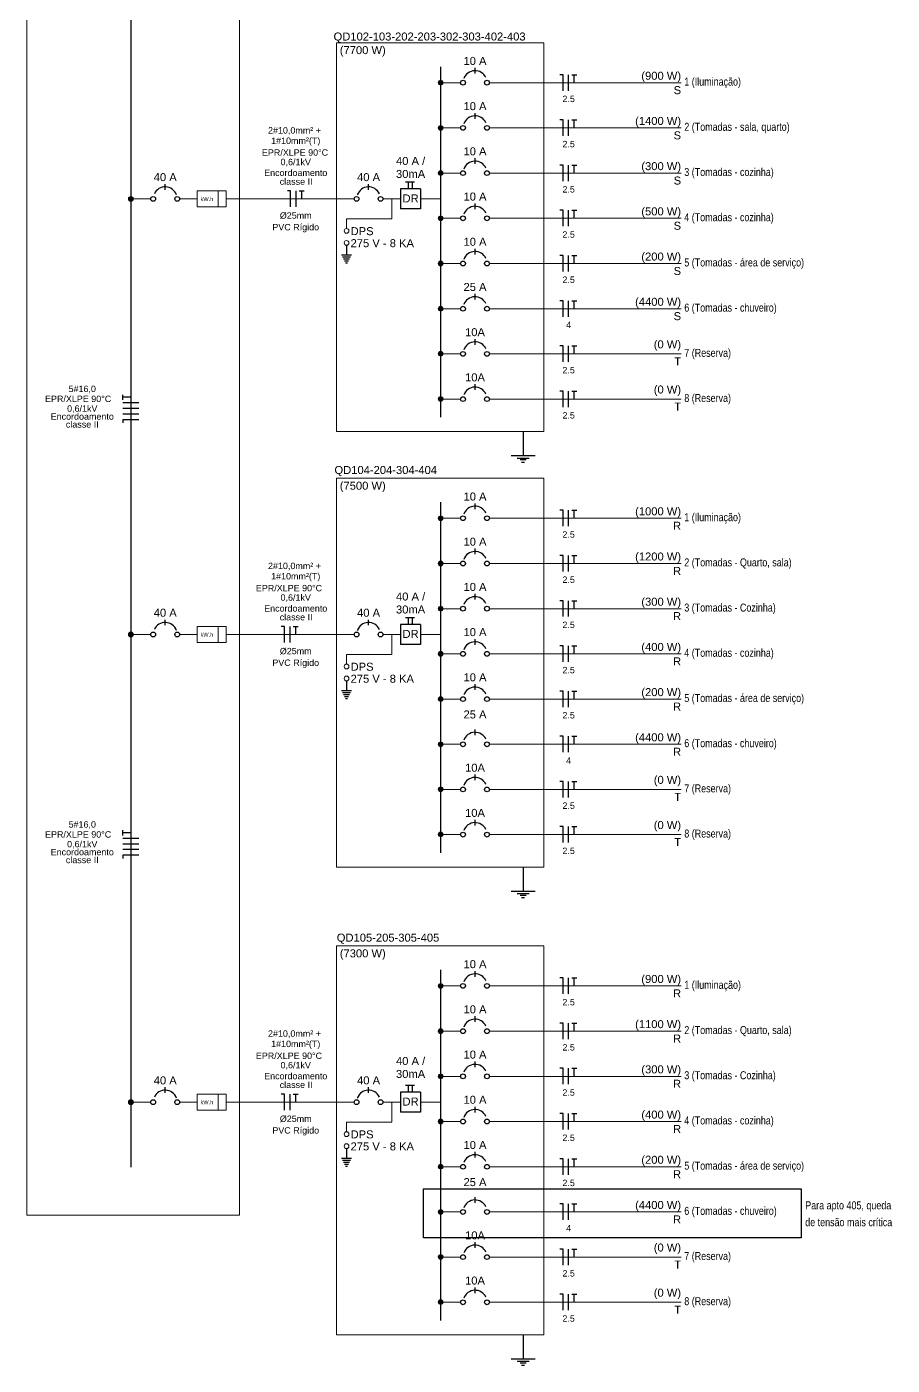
# Model space of a CAD drawing. Header units: inches. Extents: x -3 to 923, y -103 to 154.
# Drawn here: x 140.08 to 151.53, y 50.56 to 68.27 of the extents above; entities that cross this region are included whole.
import ezdxf
from ezdxf.enums import TextEntityAlignment as Align

# ---------------------------------------------------------------- set-up
doc = ezdxf.new("R2010")
doc.units = ezdxf.units.IN
doc.header["$LTSCALE"] = 10
doc.header["$MEASUREMENT"] = 0
doc.linetypes.add('HIDDEN', pattern=[0.375, 0.25, -0.125])
for name, color, linetype, lineweight in [('DI-Barramento', 8, 'Continuous', 30), ('DI-Disjuntor', 8, 'Continuous', 30), ('DI-Fios', 3, 'Continuous', 30), ('DI-Linhas do diagrama', 8, 'Continuous', 20), ('DI-Pontilhado', 8, 'Continuous', 20), ('DI-Textos do diagrama', 2, 'Continuous', 20), ('DI-Título do quadro', 2, 'Continuous', 30)]:
    doc.layers.add(name, color=color, linetype=linetype, lineweight=lineweight)
doc.styles.add('Arial', font='arial.ttf')
doc.linetypes.add('ZIGZAG', pattern='A,0.0001,-0.2,[131,ltypeshp.shx,S=0.2,R=0,X=-0.2,Y=0],-0.4,[131,ltypeshp.shx,S=0.2,R=180,X=0.2,Y=0],-0.2', length=0.8001)

msp = doc.modelspace()

# ---------------------------------------------------------------- linework, layer by layer
at = {"linetype": 'ZIGZAG'}
msp.add_lwpolyline([(145.3333, 52.8912), (150.3292, 52.8912), (150.3292, 52.2409), (145.3333, 52.2409)], close=True, dxfattribs=at)
at = {"layer": 'DI-Barramento', "linetype": 'Continuous'}
for p, q in [((141.4585, 76.3195), (141.4585, 53.1789)), ((145.5582, 67.7431), (145.5582, 63.1031)), ((145.5582, 61.9779), (145.5582, 57.3379)), ((145.5582, 55.7879), (145.5582, 51.1478))]:
    msp.add_line(p, q, dxfattribs=at)
at = {"layer": 'DI-Disjuntor', "color": 1, "linetype": 'Continuous'}
for p, q in [((146.0136, 67.6531), (146.0136, 67.7271)), ((146.0136, 67.0546), (146.0136, 67.1291)), ((146.0136, 66.4566), (146.0136, 66.5306)), ((141.9139, 66.1151), (141.9139, 66.1891)), ((144.6051, 66.1151), (144.6051, 66.1891)), ((146.0136, 65.8581), (146.0136, 65.9321)), ((146.0136, 65.2596), (146.0136, 65.3341)), ((146.0136, 64.6616), (146.0136, 64.7356)), ((146.0136, 64.0631), (146.0136, 64.1376)), ((146.0136, 63.4651), (146.0136, 63.5396)), ((146.0136, 61.8879), (146.0136, 61.9619)), ((146.0136, 61.2899), (146.0136, 61.3639)), ((146.0136, 60.6914), (146.0136, 60.7654)), ((141.9139, 60.3499), (141.9139, 60.4239)), ((144.6051, 60.3499), (144.6051, 60.4239)), ((146.0136, 60.0929), (146.0136, 60.1669)), ((146.0136, 59.4949), (146.0136, 59.5689)), ((146.0136, 58.8964), (146.0136, 58.9704)), ((146.0136, 58.2984), (146.0136, 58.3729)), ((146.0136, 57.7004), (146.0136, 57.7749)), ((146.0136, 55.6979), (146.0136, 55.7719)), ((146.0136, 55.0999), (146.0136, 55.1739)), ((146.0136, 54.5014), (146.0136, 54.5754)), ((141.9139, 54.1599), (141.9139, 54.2339)), ((144.6051, 54.1599), (144.6051, 54.2339)), ((146.0136, 53.9029), (146.0136, 53.9769)), ((146.0136, 53.3049), (146.0136, 53.3789)), ((146.0136, 52.7064), (146.0136, 52.7804)), ((146.0136, 52.1084), (146.0136, 52.1829)), ((146.0136, 51.5104), (146.0136, 51.5849))]:
    msp.add_line(p, q, dxfattribs=at)
at = {"layer": 'DI-Disjuntor', "linetype": 'Continuous'}
for p, q in [((145.0287, 66.1256), (145.0287, 65.8606)), ((145.2935, 66.1256), (145.0287, 66.1256)), ((145.0949, 66.2181), (145.2141, 66.2181)), ((145.1346, 66.1256), (145.1346, 66.2181)), ((145.1876, 66.1256), (145.1876, 66.2181)), ((145.2935, 66.1256), (145.2935, 65.8606)), ((145.2935, 65.8606), (145.0287, 65.8606)), ((145.0949, 60.4529), (145.2141, 60.4529)), ((145.1346, 60.3604), (145.1346, 60.4529)), ((145.1876, 60.3604), (145.1876, 60.4529)), ((145.0287, 60.3604), (145.0287, 60.0959)), ((145.2935, 60.3604), (145.0287, 60.3604)), ((145.2935, 60.3604), (145.2935, 60.0959)), ((145.2935, 60.0959), (145.0287, 60.0959)), ((145.0949, 54.2629), (145.2141, 54.2629)), ((145.1346, 54.1704), (145.1346, 54.2629)), ((145.1876, 54.1704), (145.1876, 54.2629)), ((145.0287, 54.1704), (145.0287, 53.9059)), ((145.2935, 54.1704), (145.0287, 54.1704)), ((145.2935, 54.1704), (145.2935, 53.9059)), ((145.2935, 53.9059), (145.0287, 53.9059))]:
    msp.add_line(p, q, dxfattribs=at)
for centre in [(145.8548, 67.5316), (146.1725, 67.5316), (145.8548, 66.9331), (146.1725, 66.9331), (145.8548, 66.3346), (146.1725, 66.3346), (141.755, 65.9931), (142.0727, 65.9931), (144.4463, 65.9931), (144.764, 65.9931), (145.8548, 65.7366), (146.1725, 65.7366), (145.8548, 65.1381), (146.1725, 65.1381), (145.8548, 64.5396), (146.1725, 64.5396), (145.8548, 63.9416), (146.1725, 63.9416), (145.8548, 63.3436), (146.1725, 63.3436), (145.8548, 61.7664), (146.1725, 61.7664), (145.8548, 61.1679), (146.1725, 61.1679), (145.8548, 60.5694), (146.1725, 60.5694), (141.755, 60.2279), (142.0727, 60.2279), (144.4463, 60.2279), (144.764, 60.2279), (145.8548, 59.9714), (146.1725, 59.9714), (145.8548, 59.3729), (146.1725, 59.3729), (145.8548, 58.7744), (146.1725, 58.7744), (145.8548, 58.1769), (146.1725, 58.1769), (145.8548, 57.5789), (146.1725, 57.5789), (145.8548, 55.5764), (146.1725, 55.5764), (145.8548, 54.9779), (146.1725, 54.9779), (145.8548, 54.3794), (146.1725, 54.3794), (141.755, 54.0379), (142.0727, 54.0379), (144.4463, 54.0379), (144.764, 54.0379), (145.8548, 53.7814), (146.1725, 53.7814), (145.8548, 53.1829), (146.1725, 53.1829), (145.8548, 52.5844), (146.1725, 52.5844), (145.8548, 51.9869), (146.1725, 51.9869), (145.8548, 51.3889), (146.1725, 51.3889)]:
    msp.add_circle(centre, 0.0318, dxfattribs=at)
for centre, start, end in [((146.0136, 67.5316), 25, 160), ((146.0136, 66.9331), 25, 160), ((146.0136, 66.3346), 25, 160), ((141.9139, 65.9931), 20, 155), ((144.6051, 65.9931), 25, 160), ((146.0136, 65.7366), 25, 160), ((146.0136, 65.1381), 25, 160), ((146.0136, 64.5396), 25, 160), ((146.0136, 63.9416), 25, 160), ((146.0136, 63.3436), 25, 160), ((146.0136, 61.7664), 25, 160), ((146.0136, 61.1679), 25, 160), ((146.0136, 60.5694), 25, 160), ((141.9139, 60.2279), 20, 155), ((144.6051, 60.2279), 25, 160), ((146.0136, 59.9714), 25, 160), ((146.0136, 59.3729), 25, 160), ((146.0136, 58.7744), 25, 160), ((146.0136, 58.1769), 25, 160), ((146.0136, 57.5789), 25, 160), ((146.0136, 55.5764), 25, 160), ((146.0136, 54.9779), 25, 160), ((146.0136, 54.3794), 25, 160), ((141.9139, 54.0379), 20, 155), ((144.6051, 54.0379), 25, 160), ((146.0136, 53.7814), 25, 160), ((146.0136, 53.1829), 25, 160), ((146.0136, 52.5844), 25, 160), ((146.0136, 51.9869), 25, 160), ((146.0136, 51.3889), 25, 160)]:
    msp.add_arc(centre, 0.1588, start, end, dxfattribs=at)
at = {"layer": 'DI-Fios', "color": 4, "linetype": 'Continuous'}
for p, q in [((147.1785, 67.6371), (147.1361, 67.6371)), ((147.1785, 67.4256), (147.1785, 67.6371)), ((147.1785, 67.0391), (147.1361, 67.0391)), ((147.1785, 66.8271), (147.1785, 67.0391)), ((147.1785, 66.4406), (147.1361, 66.4406)), ((147.1785, 66.2286), (147.1785, 66.4406)), ((143.5725, 66.0991), (143.5302, 66.0991)), ((143.5725, 65.8871), (143.5725, 66.0991)), ((147.1785, 65.8421), (147.1361, 65.8421)), ((147.1785, 65.6306), (147.1785, 65.8421)), ((147.1785, 65.2441), (147.1361, 65.2441)), ((147.1785, 65.0321), (147.1785, 65.2441)), ((147.1785, 64.6456), (147.1361, 64.6456)), ((147.1785, 64.4336), (147.1785, 64.6456)), ((147.1785, 64.0476), (147.1361, 64.0476)), ((147.1785, 63.8356), (147.1785, 64.0476)), ((147.1785, 63.4496), (147.1361, 63.4496)), ((147.1785, 63.2376), (147.1785, 63.4496)), ((147.1785, 61.8719), (147.1361, 61.8719)), ((147.1785, 61.6604), (147.1785, 61.8719)), ((147.1785, 61.2739), (147.1361, 61.2739)), ((147.1785, 61.0619), (147.1785, 61.2739)), ((147.1785, 60.6754), (147.1361, 60.6754)), ((147.1785, 60.4639), (147.1785, 60.6754)), ((143.4925, 60.3339), (143.4501, 60.3339)), ((143.4925, 60.1219), (143.4925, 60.3339)), ((147.1785, 60.0769), (147.1361, 60.0769)), ((147.1785, 59.8654), (147.1785, 60.0769)), ((147.1785, 59.4789), (147.1361, 59.4789)), ((147.1785, 59.2669), (147.1785, 59.4789)), ((147.1785, 58.8804), (147.1361, 58.8804)), ((147.1785, 58.6689), (147.1785, 58.8804)), ((147.1785, 58.2829), (147.1361, 58.2829)), ((147.1785, 58.0709), (147.1785, 58.2829)), ((147.1785, 57.6849), (147.1361, 57.6849)), ((147.1785, 57.4729), (147.1785, 57.6849)), ((147.1785, 55.6819), (147.1361, 55.6819)), ((147.1785, 55.4704), (147.1785, 55.6819)), ((147.1785, 55.0839), (147.1361, 55.0839)), ((147.1785, 54.8719), (147.1785, 55.0839)), ((147.1785, 54.4854), (147.1361, 54.4854)), ((147.1785, 54.2739), (147.1785, 54.4854)), ((143.4925, 54.1439), (143.4501, 54.1439)), ((143.4925, 53.9319), (143.4925, 54.1439)), ((147.1785, 53.8869), (147.1361, 53.8869)), ((147.1785, 53.6754), (147.1785, 53.8869)), ((147.1785, 53.2889), (147.1361, 53.2889)), ((147.1785, 53.0769), (147.1785, 53.2889)), ((147.1785, 52.6904), (147.1361, 52.6904)), ((147.1785, 52.4789), (147.1785, 52.6904)), ((147.1785, 52.0929), (147.1361, 52.0929)), ((147.1785, 51.8809), (147.1785, 52.0929)), ((147.1785, 51.4949), (147.1361, 51.4949)), ((147.1785, 51.2829), (147.1785, 51.4949))]:
    msp.add_line(p, q, dxfattribs=at)
at = {"layer": 'DI-Fios', "color": 1, "linetype": 'Continuous'}
for p, q in [((147.2526, 67.4256), (147.2526, 67.6371)), ((147.2526, 66.8271), (147.2526, 67.0391)), ((147.2526, 66.2286), (147.2526, 66.4406)), ((143.6467, 65.8871), (143.6467, 66.0991)), ((147.2526, 65.6306), (147.2526, 65.8421)), ((147.2526, 65.0321), (147.2526, 65.2441)), ((147.2526, 64.4336), (147.2526, 64.6456)), ((147.2526, 63.8356), (147.2526, 64.0476)), ((147.2526, 63.2376), (147.2526, 63.4496)), ((147.2526, 61.6604), (147.2526, 61.8719)), ((147.2526, 61.0619), (147.2526, 61.2739)), ((147.2526, 60.4639), (147.2526, 60.6754)), ((143.5666, 60.1219), (143.5666, 60.3339)), ((147.2526, 59.8654), (147.2526, 60.0769)), ((147.2526, 59.2669), (147.2526, 59.4789)), ((147.2526, 58.6689), (147.2526, 58.8804)), ((147.2526, 58.0709), (147.2526, 58.2829)), ((147.2526, 57.4729), (147.2526, 57.6849)), ((147.2526, 55.4704), (147.2526, 55.6819)), ((147.2526, 54.8719), (147.2526, 55.0839)), ((147.2526, 54.2739), (147.2526, 54.4854)), ((143.5666, 53.9319), (143.5666, 54.1439)), ((147.2526, 53.6754), (147.2526, 53.8869)), ((147.2526, 53.0769), (147.2526, 53.2889)), ((147.2526, 52.4789), (147.2526, 52.6904)), ((147.2526, 51.8809), (147.2526, 52.0929)), ((147.2526, 51.2829), (147.2526, 51.4949))]:
    msp.add_line(p, q, dxfattribs=at)
at = {"layer": 'DI-Fios', "linetype": 'Continuous'}
for p, q in [((147.2929, 67.6371), (147.3607, 67.6371)), ((147.3268, 67.5316), (147.3268, 67.6371)), ((147.2929, 67.0391), (147.3607, 67.0391)), ((147.3268, 66.9331), (147.3268, 67.0391)), ((147.2929, 66.4406), (147.3607, 66.4406)), ((147.3268, 66.3346), (147.3268, 66.4406)), ((143.6869, 66.0991), (143.7547, 66.0991)), ((143.7208, 65.9931), (143.7208, 66.0991)), ((147.2929, 65.8421), (147.3607, 65.8421)), ((147.3268, 65.7366), (147.3268, 65.8421)), ((144.3139, 65.3791), (144.3139, 65.2521)), ((144.2477, 65.2521), (144.3801, 65.2521)), ((144.2609, 65.2256), (144.3669, 65.2256)), ((144.2742, 65.1991), (144.3536, 65.1991)), ((147.2929, 65.2441), (147.3607, 65.2441)), ((147.3268, 65.1381), (147.3268, 65.2441)), ((144.2874, 65.1726), (144.3404, 65.1726)), ((144.3007, 65.1461), (144.3271, 65.1461)), ((147.2929, 64.6456), (147.3607, 64.6456)), ((147.3268, 64.5396), (147.3268, 64.6456)), ((147.2929, 64.0476), (147.3607, 64.0476)), ((147.3268, 63.9416), (147.3268, 64.0476)), ((147.2929, 63.4496), (147.3607, 63.4496)), ((147.3268, 63.3436), (147.3268, 63.4496)), ((141.3525, 63.3334), (141.3525, 63.4012)), ((141.4585, 63.3673), (141.3525, 63.3673)), ((141.5644, 63.2931), (141.3526, 63.2931)), ((141.5644, 63.219), (141.3526, 63.219)), ((141.5644, 63.1449), (141.3526, 63.1449)), ((141.3526, 63.0707), (141.3526, 63.0284)), ((141.5644, 63.0707), (141.3526, 63.0707)), ((146.6501, 62.9133), (146.6501, 62.5953)), ((146.4912, 62.5953), (146.8089, 62.5953)), ((146.5706, 62.5638), (146.7295, 62.5638)), ((146.6104, 62.5419), (146.6898, 62.5419)), ((146.6302, 62.5104), (146.6699, 62.5104)), ((147.2929, 61.8719), (147.3607, 61.8719)), ((147.3268, 61.7664), (147.3268, 61.8719)), ((147.2929, 61.2739), (147.3607, 61.2739)), ((147.3268, 61.1679), (147.3268, 61.2739)), ((147.2929, 60.6754), (147.3607, 60.6754)), ((147.3268, 60.5694), (147.3268, 60.6754)), ((143.6069, 60.3339), (143.6747, 60.3339)), ((143.6408, 60.2279), (143.6408, 60.3339)), ((147.2929, 60.0769), (147.3607, 60.0769)), ((147.3268, 59.9714), (147.3268, 60.0769)), ((144.3139, 59.6139), (144.3139, 59.4869)), ((144.2477, 59.4869), (144.3801, 59.4869)), ((144.2609, 59.4604), (144.3669, 59.4604)), ((144.2742, 59.4339), (144.3536, 59.4339)), ((144.2874, 59.4074), (144.3404, 59.4074)), ((144.3007, 59.3809), (144.3271, 59.3809)), ((147.2929, 59.4789), (147.3607, 59.4789)), ((147.3268, 59.3729), (147.3268, 59.4789)), ((147.2929, 58.8804), (147.3607, 58.8804)), ((147.3268, 58.7744), (147.3268, 58.8804)), ((147.2929, 58.2829), (147.3607, 58.2829)), ((147.3268, 58.1769), (147.3268, 58.2829)), ((141.3525, 57.5682), (141.3525, 57.636)), ((141.4585, 57.6021), (141.3525, 57.6021)), ((147.2929, 57.6849), (147.3607, 57.6849)), ((147.3268, 57.5789), (147.3268, 57.6849)), ((141.5644, 57.528), (141.3526, 57.528)), ((141.5644, 57.4539), (141.3526, 57.4539)), ((141.5644, 57.3797), (141.3526, 57.3797)), ((141.3526, 57.3056), (141.3526, 57.2632)), ((141.5644, 57.3056), (141.3526, 57.3056)), ((146.6501, 57.1486), (146.6501, 56.8306)), ((146.4912, 56.8306), (146.8089, 56.8306)), ((146.5706, 56.7991), (146.7295, 56.7991)), ((146.6104, 56.7772), (146.6898, 56.7772)), ((146.6302, 56.7457), (146.6699, 56.7457)), ((147.2929, 55.6819), (147.3607, 55.6819)), ((147.3268, 55.5764), (147.3268, 55.6819)), ((147.2929, 55.0839), (147.3607, 55.0839)), ((147.3268, 54.9779), (147.3268, 55.0839)), ((147.2929, 54.4854), (147.3607, 54.4854)), ((147.3268, 54.3794), (147.3268, 54.4854)), ((143.6069, 54.1439), (143.6747, 54.1439)), ((143.6408, 54.0379), (143.6408, 54.1439)), ((147.2929, 53.8869), (147.3607, 53.8869)), ((147.3268, 53.7814), (147.3268, 53.8869)), ((144.3139, 53.4239), (144.3139, 53.2969)), ((144.2477, 53.2969), (144.3801, 53.2969)), ((144.2609, 53.2704), (144.3669, 53.2704)), ((144.2742, 53.2439), (144.3536, 53.2439)), ((144.2874, 53.2174), (144.3404, 53.2174)), ((144.3007, 53.1909), (144.3271, 53.1909)), ((147.2929, 53.2889), (147.3607, 53.2889)), ((147.3268, 53.1829), (147.3268, 53.2889)), ((147.2929, 52.6904), (147.3607, 52.6904)), ((147.3268, 52.5844), (147.3268, 52.6904)), ((147.2929, 52.0929), (147.3607, 52.0929)), ((147.3268, 51.9869), (147.3268, 52.0929)), ((147.2929, 51.4949), (147.3607, 51.4949)), ((147.3268, 51.3889), (147.3268, 51.4949)), ((146.6501, 50.9586), (146.6501, 50.6406)), ((146.4912, 50.6406), (146.8089, 50.6406)), ((146.5706, 50.6091), (146.7295, 50.6091)), ((146.6104, 50.5871), (146.6898, 50.5871)), ((146.6302, 50.5556), (146.6699, 50.5556))]:
    msp.add_line(p, q, dxfattribs=at)
at = {"layer": 'DI-Linhas do diagrama', "linetype": 'Continuous'}
for p, q in [((145.59, 67.5316), (145.823, 67.5316)), ((146.2042, 67.5316), (148.7405, 67.5316)), ((145.59, 66.9331), (145.823, 66.9331)), ((146.2042, 66.9331), (148.7405, 66.9331)), ((145.59, 66.3346), (145.823, 66.3346)), ((146.2042, 66.3346), (148.7405, 66.3346)), ((142.6128, 65.8876), (142.6128, 66.0991)), ((141.4903, 65.9931), (141.7233, 65.9931)), ((142.3375, 65.9931), (142.1045, 65.9931)), ((142.7187, 65.9931), (144.4145, 65.9931)), ((144.7958, 65.9931), (145.0287, 65.9931)), ((144.9123, 65.9931), (144.9123, 65.7286)), ((145.2935, 65.9931), (145.5582, 65.9931)), ((144.9123, 65.7286), (144.3139, 65.7286)), ((144.3139, 65.7286), (144.3139, 65.6016)), ((145.59, 65.7366), (145.823, 65.7366)), ((146.2042, 65.7366), (148.7405, 65.7366)), ((145.59, 65.1381), (145.823, 65.1381)), ((146.2042, 65.1381), (148.7405, 65.1381)), ((145.59, 64.5396), (145.823, 64.5396)), ((146.2042, 64.5396), (148.7405, 64.5396)), ((145.59, 63.9416), (145.823, 63.9416)), ((146.2042, 63.9416), (148.7405, 63.9416)), ((145.59, 63.3436), (145.823, 63.3436)), ((146.2042, 63.3436), (148.7405, 63.3436)), ((145.59, 61.7664), (145.823, 61.7664)), ((146.2042, 61.7664), (148.7405, 61.7664)), ((145.59, 61.1679), (145.823, 61.1679)), ((146.2042, 61.1679), (148.7405, 61.1679)), ((145.59, 60.5694), (145.823, 60.5694)), ((146.2042, 60.5694), (148.7405, 60.5694)), ((142.6128, 60.1224), (142.6128, 60.3339)), ((141.4903, 60.2279), (141.7233, 60.2279)), ((142.3375, 60.2279), (142.1045, 60.2279)), ((142.7187, 60.2279), (144.4145, 60.2279)), ((144.7958, 60.2279), (145.0287, 60.2279)), ((144.9122, 60.2279), (144.9122, 59.9634)), ((145.2935, 60.2279), (145.5582, 60.2279)), ((144.9122, 59.9634), (144.3139, 59.9634)), ((144.3139, 59.9634), (144.3139, 59.8364)), ((145.59, 59.9714), (145.823, 59.9714)), ((146.2042, 59.9714), (148.7405, 59.9714)), ((145.59, 59.3729), (145.823, 59.3729)), ((146.2042, 59.3729), (148.7405, 59.3729)), ((145.59, 58.7744), (145.823, 58.7744)), ((146.2042, 58.7744), (148.7405, 58.7744)), ((145.59, 58.1769), (145.823, 58.1769)), ((146.2042, 58.1769), (148.7405, 58.1769)), ((145.59, 57.5789), (145.823, 57.5789)), ((146.2042, 57.5789), (148.7405, 57.5789)), ((145.59, 55.5764), (145.823, 55.5764)), ((146.2042, 55.5764), (148.7405, 55.5764)), ((145.59, 54.9779), (145.823, 54.9779)), ((146.2042, 54.9779), (148.7405, 54.9779)), ((145.59, 54.3794), (145.823, 54.3794)), ((146.2042, 54.3794), (148.7405, 54.3794)), ((141.4903, 54.0379), (141.7233, 54.0379)), ((142.3375, 54.0379), (142.1045, 54.0379)), ((142.6128, 53.9324), (142.6128, 54.1439)), ((142.7187, 54.0379), (144.4145, 54.0379)), ((144.7958, 54.0379), (145.0287, 54.0379)), ((144.9122, 54.0379), (144.9122, 53.7734)), ((145.2935, 54.0379), (145.5582, 54.0379)), ((144.9122, 53.7734), (144.3139, 53.7734)), ((144.3139, 53.7734), (144.3139, 53.6464)), ((145.59, 53.7814), (145.823, 53.7814)), ((146.2042, 53.7814), (148.7405, 53.7814)), ((145.59, 53.1829), (145.823, 53.1829)), ((146.2042, 53.1829), (148.7405, 53.1829)), ((145.59, 52.5844), (145.823, 52.5844)), ((146.2042, 52.5844), (148.7405, 52.5844)), ((145.59, 51.9869), (145.823, 51.9869)), ((146.2042, 51.9869), (148.7405, 51.9869)), ((145.59, 51.3889), (145.823, 51.3889)), ((146.2042, 51.3889), (148.7405, 51.3889))]:
    msp.add_line(p, q, dxfattribs=at)
at = {"layer": 'DI-Linhas do diagrama', "linetype": 'Continuous', "const_width": 0.0318}
for points in [[(145.5741, 67.5316, 1), (145.5423, 67.5316, 1)], [(145.5741, 66.9331, 1), (145.5423, 66.9331, 1)], [(145.5741, 66.3346, 1), (145.5423, 66.3346, 1)], [(141.4744, 65.9931, 1), (141.4426, 65.9931, 1)], [(145.5741, 65.7366, 1), (145.5423, 65.7366, 1)], [(145.5741, 65.1381, 1), (145.5423, 65.1381, 1)], [(145.5741, 64.5396, 1), (145.5423, 64.5396, 1)], [(145.5741, 63.944, 1), (145.5423, 63.944, 1)], [(145.5741, 63.346, 1), (145.5423, 63.346, 1)], [(145.5741, 61.7664, 1), (145.5423, 61.7664, 1)], [(145.5741, 61.1679, 1), (145.5423, 61.1679, 1)], [(145.5741, 60.5694, 1), (145.5423, 60.5694, 1)], [(141.4744, 60.2279, 1), (141.4426, 60.2279, 1)], [(145.5741, 59.9714, 1), (145.5423, 59.9714, 1)], [(145.5741, 59.3729, 1), (145.5423, 59.3729, 1)], [(145.5741, 58.7744, 1), (145.5423, 58.7744, 1)], [(145.5741, 58.1793, 1), (145.5423, 58.1793, 1)], [(145.5741, 57.5813, 1), (145.5423, 57.5813, 1)], [(145.5741, 55.5764, 1), (145.5423, 55.5764, 1)], [(145.5741, 54.9779, 1), (145.5423, 54.9779, 1)], [(145.5741, 54.3794, 1), (145.5423, 54.3794, 1)], [(141.4744, 54.0379, 1), (141.4426, 54.0379, 1)], [(145.5741, 53.7814, 1), (145.5423, 53.7814, 1)], [(145.5741, 53.1829, 1), (145.5423, 53.1829, 1)], [(145.5741, 52.5844, 1), (145.5423, 52.5844, 1)], [(145.5741, 51.9892, 1), (145.5423, 51.9892, 1)], [(145.5741, 51.3912, 1), (145.5423, 51.3912, 1)]]:
    msp.add_lwpolyline(points, format="xyb", close=True, dxfattribs=at)
at = {"layer": 'DI-Linhas do diagrama', "linetype": 'Continuous'}
for points in [[(142.7187, 65.8876), (142.7187, 66.0991), (142.3375, 66.0991), (142.3375, 65.8876), (142.7187, 65.8876)], [(142.7187, 60.1224), (142.7187, 60.3339), (142.3375, 60.3339), (142.3375, 60.1224), (142.7187, 60.1224)], [(142.7187, 53.9324), (142.7187, 54.1439), (142.3375, 54.1439), (142.3375, 53.9324), (142.7187, 53.9324)]]:
    msp.add_lwpolyline(points, close=True, dxfattribs=at)
for centre in [(145.5582, 67.5316), (145.5582, 66.9331), (145.5582, 66.3346), (141.4585, 65.9931), (145.5582, 65.7366), (144.3139, 65.5696), (144.3139, 65.4106), (145.5582, 65.1381), (145.5582, 64.5396), (145.5582, 63.944), (145.5582, 63.346), (145.5582, 61.7664), (145.5582, 61.1679), (145.5582, 60.5694), (141.4585, 60.2279), (145.5582, 59.9714), (144.3139, 59.8044), (144.3139, 59.6454), (145.5582, 59.3729), (145.5582, 58.7744), (145.5582, 58.1793), (145.5582, 57.5813), (145.5582, 55.5764), (145.5582, 54.9779), (145.5582, 54.3794), (141.4585, 54.0379), (145.5582, 53.7814), (144.3139, 53.6144), (144.3139, 53.4554), (145.5582, 53.1829), (145.5582, 52.5844), (145.5582, 51.9892), (145.5582, 51.3912)]:
    msp.add_circle(centre, 0.0318, dxfattribs=at)
at = {"layer": 'DI-Pontilhado', "ltscale": 10}
for p, q in [((140.0818, 52.5429), (140.0818, 81.4244)), ((142.8948, 81.4244), (142.8948, 52.5429)), ((144.1815, 62.9133), (144.1815, 68.0611)), ((144.1815, 68.0611), (146.9243, 68.0611)), ((146.9243, 68.0611), (146.9243, 62.9133)), ((146.9243, 62.9133), (144.1815, 62.9133)), ((144.1815, 57.1486), (144.1815, 62.2964)), ((144.1815, 62.2959), (146.9243, 62.2959)), ((146.9243, 62.2964), (146.9243, 57.1486)), ((146.9243, 57.1486), (144.1815, 57.1486)), ((144.1815, 50.9586), (144.1815, 56.1064)), ((144.1815, 56.1059), (146.9243, 56.1059)), ((146.9243, 56.1064), (146.9243, 50.9586)), ((142.8948, 52.5429), (140.0818, 52.5429)), ((146.9243, 50.9586), (144.1815, 50.9586))]:
    msp.add_line(p, q, dxfattribs=at)
at = {"layer": 'DI-Pontilhado', "linetype": 'HIDDEN', "ltscale": 10}
for p, q in [((144.1815, 64.1161), (144.1815, 64.1161)), ((140.0818, 58.693), (140.0818, 58.693)), ((144.1815, 52.1609), (144.1815, 52.1609))]:
    msp.add_line(p, q, dxfattribs=at)

# ---------------------------------------------------------------- texts
at = {"layer": 'DI-Disjuntor', "style": 'Arial'}
for p in [(145.1609, 65.9156), (145.1609, 60.1509), (145.1609, 53.9609)]:
    msp.add_text('DR', height=0.1059, dxfattribs=at).set_placement(p, align=Align.BOTTOM_CENTER)
at = {"layer": 'DI-Linhas do diagrama', "style": 'Arial'}
for s, p in [('DPS', (144.3669, 65.4816)), ('275 V - 8 KA', (144.3669, 65.3226)), ('DPS', (144.3669, 59.7164)), ('275 V - 8 KA', (144.3669, 59.5574)), ('275 V - 8 KA', (144.3669, 53.3674)), ('DPS', (144.3669, 53.5264))]:
    msp.add_text(s, height=0.1059, dxfattribs=at).set_placement(p, align=Align.BOTTOM_LEFT)
at = {"layer": 'DI-Textos do diagrama', "style": 'Arial'}
for s, height, p in [('(7700 W)', 0.1059, (144.2239, 67.8776)), ('kW.h', 0.05295, (142.3813, 65.9491)), ('(7500 W)', 0.1059, (144.2239, 62.1124)), ('kW.h', 0.05295, (142.3813, 60.1839)), ('(7300 W)', 0.1059, (144.2239, 55.9224)), ('kW.h', 0.05295, (142.3813, 53.9939))]:
    msp.add_text(s, height=height, dxfattribs=at).set_placement(p, align=Align.BOTTOM_LEFT)
for s, height, p in [('10 A', 0.1059, (146.0134, 67.7346)), ('2.5', 0.08472, (147.2524, 67.2491)), ('10 A', 0.1059, (146.0134, 67.1361)), ('2#10,0mm² + ', 0.08472, (143.6409, 66.8328)), ('1#10mm²(T)', 0.08472, (143.6409, 66.6959)), ('EPR/XLPE 90°C', 0.08472, (143.6317, 66.5392)), ('10 A', 0.1059, (146.0134, 66.5381)), ('2.5', 0.08472, (147.2524, 66.6511)), ('0,6/1kV', 0.08472, (143.6409, 66.4139)), ('40 A /', 0.1059, (145.1609, 66.4108)), ('40 A', 0.1059, (141.914, 66.1966)), ('Encordoamento', 0.08472, (143.6409, 66.2707)), ('classe II', 0.08472, (143.6462, 66.1544)), ('40 A', 0.1059, (144.6049, 66.1966)), ('30mA', 0.1059, (145.1609, 66.2391)), ('2.5', 0.08472, (147.2524, 66.0526)), ('10 A', 0.1059, (146.0134, 65.9396)), ('%%C25mm', 0.08472, (143.6409, 65.7058)), ('PVC Rígido', 0.08472, (143.6409, 65.5517)), ('2.5', 0.08472, (147.2524, 65.4541)), ('10 A', 0.1059, (146.0134, 65.3411)), ('25 A', 0.1059, (146.0134, 64.7431)), ('2.5', 0.08472, (147.2524, 64.8561)), ('4', 0.0847, (147.2524, 64.2576)), ('10A', 0.1059, (146.0134, 64.1446)), ('10A', 0.1059, (146.0134, 63.5466)), ('2.5', 0.08472, (147.2524, 63.6591)), ('5#16,0', 0.08472, (140.8161, 63.4113)), ('EPR/XLPE 90°C', 0.08472, (140.7615, 63.2792)), ('0,6/1kV', 0.08472, (140.8161, 63.1506)), ('Encordoamento', 0.08472, (140.8161, 63.0457)), ('2.5', 0.08472, (147.2524, 63.0611)), ('classe II', 0.08472, (140.8161, 62.9408)), ('10 A', 0.1059, (146.0134, 61.9694)), ('10 A', 0.1059, (146.0134, 61.3714)), ('2.5', 0.08472, (147.2524, 61.4839)), ('2#10,0mm² + ', 0.08472, (143.6409, 61.0676)), ('1#10mm²(T)', 0.08472, (143.6409, 60.9308)), ('2.5', 0.08472, (147.2524, 60.8859)), ('EPR/XLPE 90°C', 0.08472, (143.5516, 60.774)), ('40 A /', 0.1059, (145.1609, 60.6456)), ('10 A', 0.1059, (146.0134, 60.7729)), ('Encordoamento', 0.08472, (143.6409, 60.5055)), ('0,6/1kV', 0.08472, (143.6409, 60.6487)), ('30mA', 0.1059, (145.1609, 60.4739)), ('40 A', 0.1059, (141.914, 60.4314)), ('classe II', 0.08472, (143.6462, 60.3892)), ('40 A', 0.1059, (144.6049, 60.4314)), ('10 A', 0.1059, (146.0134, 60.1744)), ('2.5', 0.08472, (147.2524, 60.2874)), ('PVC Rígido', 0.08472, (143.6409, 59.7865)), ('%%C25mm', 0.08472, (143.6409, 59.9406)), ('10 A', 0.1059, (146.0134, 59.5764)), ('2.5', 0.08472, (147.2524, 59.6889)), ('25 A', 0.1059, (146.0134, 59.0849)), ('2.5', 0.08472, (147.2524, 59.0909)), ('10A', 0.1059, (146.0134, 58.3799)), ('4', 0.0847, (147.2524, 58.4924)), ('2.5', 0.08472, (147.2524, 57.8944)), ('5#16,0', 0.08472, (140.8161, 57.6461)), ('10A', 0.1059, (146.0134, 57.7819)), ('EPR/XLPE 90°C', 0.08472, (140.7615, 57.514)), ('0,6/1kV', 0.08472, (140.8161, 57.3854)), ('2.5', 0.08472, (147.2524, 57.2964)), ('Encordoamento', 0.08472, (140.8161, 57.2805)), ('classe II', 0.08472, (140.8161, 57.1756)), ('10 A', 0.1059, (146.0134, 55.7794)), ('10 A', 0.1059, (146.0134, 55.1814)), ('2.5', 0.08472, (147.2524, 55.2939)), ('2#10,0mm² + ', 0.08472, (143.6409, 54.8775)), ('1#10mm²(T)', 0.08472, (143.6409, 54.7407)), ('2.5', 0.08472, (147.2524, 54.6959)), ('EPR/XLPE 90°C', 0.08472, (143.5516, 54.5839)), ('0,6/1kV', 0.08472, (143.6409, 54.4587)), ('40 A /', 0.1059, (145.1609, 54.4981)), ('10 A', 0.1059, (146.0134, 54.5829)), ('Encordoamento', 0.08472, (143.6409, 54.3154)), ('30mA', 0.1059, (145.1609, 54.3264)), ('40 A', 0.1059, (141.914, 54.2414)), ('classe II', 0.08472, (143.6462, 54.1992)), ('40 A', 0.1059, (144.6049, 54.2414)), ('10 A', 0.1059, (146.0134, 53.9844)), ('2.5', 0.08472, (147.2524, 54.0974)), ('%%C25mm', 0.08472, (143.6409, 53.7505)), ('PVC Rígido', 0.08472, (143.6409, 53.5965)), ('10 A', 0.1059, (146.0134, 53.3864)), ('2.5', 0.08472, (147.2524, 53.4989)), ('25 A', 0.1059, (146.0134, 52.8948)), ('2.5', 0.08472, (147.2524, 52.9009)), ('10A', 0.1059, (146.0134, 52.1899)), ('4', 0.0847, (147.2524, 52.3024)), ('10A', 0.1059, (146.0134, 51.5919)), ('2.5', 0.08472, (147.2524, 51.7044)), ('2.5', 0.08472, (147.2524, 51.1064))]:
    msp.add_text(s, height=height, dxfattribs=at).set_placement(p, align=Align.BOTTOM_CENTER)
for s, p in [('(900 W)', (148.7404, 67.5386)), ('S', (148.7404, 67.3481)), ('(1400 W)', (148.7404, 66.9406)), ('S', (148.7404, 66.7496)), ('(300 W)', (148.7404, 66.3421)), ('S', (148.7404, 66.1516)), ('(500 W)', (148.7404, 65.7436)), ('S', (148.7404, 65.5531)), ('(200 W)', (148.7404, 65.1456)), ('S', (148.7404, 64.9546)), ('(4400 W)', (148.7404, 64.5471)), ('S', (148.7404, 64.3566)), ('T', (148.7404, 63.7581)), ('T', (148.7404, 63.1601)), ('(1000 W)', (148.7404, 61.7734)), ('R', (148.7404, 61.5829)), ('(1200 W)', (148.7404, 61.1754)), ('R', (148.7404, 60.9844)), ('(300 W)', (148.7404, 60.5769)), ('R', (148.7404, 60.3864)), ('(400 W)', (148.7404, 59.9784)), ('R', (148.7404, 59.7879)), ('(200 W)', (148.7404, 59.3804)), ('R', (148.7404, 59.1894)), ('(4400 W)', (148.7404, 58.7819)), ('R', (148.7404, 58.5914)), ('T', (148.7404, 57.9934)), ('T', (148.7404, 57.3954)), ('(900 W)', (148.7404, 55.5834)), ('R', (148.7404, 55.3929)), ('(1100 W)', (148.7404, 54.9854)), ('R', (148.7404, 54.7944)), ('(300 W)', (148.7404, 54.3869)), ('R', (148.7404, 54.1964)), ('(400 W)', (148.7404, 53.7884)), ('R', (148.7404, 53.5979)), ('(200 W)', (148.7404, 53.1904)), ('R', (148.7404, 52.9994)), ('(4400 W)', (148.7404, 52.5919)), ('R', (148.7404, 52.4014)), ('T', (148.7404, 51.8034)), ('T', (148.7404, 51.2054))]:
    msp.add_text(s, height=0.1059, dxfattribs=at).set_placement(p, align=Align.BOTTOM_RIGHT)
at = {"layer": 'DI-Textos do diagrama', "style": 'Arial', "width": 0.8}
for s, p in [('1 (Iluminação)', (148.7829, 67.4611)), ('2 (Tomadas - sala, quarto)', (148.7829, 66.8626)), ('3 (Tomadas - cozinha)', (148.7829, 66.2646)), ('4 (Tomadas - cozinha)', (148.7829, 65.6661)), ('5 (Tomadas - área de serviço)', (148.7829, 65.0676)), ('6 (Tomadas - chuveiro)', (148.7829, 64.4696)), ('7 (Reserva)', (148.7829, 63.8711)), ('8 (Reserva)', (148.7829, 63.2731)), ('1 (Iluminação)', (148.7829, 61.6959)), ('2 (Tomadas - Quarto, sala)', (148.7829, 61.0974)), ('3 (Tomadas - Cozinha)', (148.7829, 60.4994)), ('4 (Tomadas - cozinha)', (148.7829, 59.9009)), ('5 (Tomadas - área de serviço)', (148.7829, 59.3024)), ('6 (Tomadas - chuveiro)', (148.7829, 58.7044)), ('7 (Reserva)', (148.7829, 58.1064)), ('8 (Reserva)', (148.7829, 57.5084)), ('1 (Iluminação)', (148.7829, 55.5059)), ('2 (Tomadas - Quarto, sala)', (148.7829, 54.9074)), ('3 (Tomadas - Cozinha)', (148.7829, 54.3094)), ('4 (Tomadas - cozinha)', (148.7829, 53.7109)), ('5 (Tomadas - área de serviço)', (148.7829, 53.1124)), ('6 (Tomadas - chuveiro)', (148.7829, 52.5144)), ('Para apto 405, queda', (150.3835, 52.5874)), ('de tensão mais crítica', (150.3835, 52.3639)), ('7 (Reserva)', (148.7829, 51.9164)), ('8 (Reserva)', (148.7829, 51.3184))]:
    msp.add_text(s, height=0.1059, dxfattribs=at).set_placement(p, align=Align.BOTTOM_LEFT)
at = {"layer": 'DI-Textos do diagrama', "char_height": 0.1059, "width": 1.24059, "attachment_point": 9, "line_spacing_factor": 0.798, "style": 'Arial'}
for insert in [(148.7404, 63.9836), (148.7404, 63.3856), (148.7404, 58.2189), (148.7404, 57.6209), (148.7404, 52.0288), (148.7404, 51.4308)]:
    msp.add_mtext('(0 W)', dxfattribs=dict(at, insert=insert))
at = {"layer": 'DI-Título do quadro', "style": 'Arial'}
for s, p in [('QD102-103-202-203-302-303-402-403', (145.4123, 68.0579)), ('QD104-204-304-404', (144.832, 62.3204)), ('QD105-205-305-405', (144.8624, 56.1304))]:
    msp.add_text(s, height=0.1059, dxfattribs=at).set_placement(p, align=Align.BOTTOM_CENTER)

doc.saveas('drawing.dxf')
